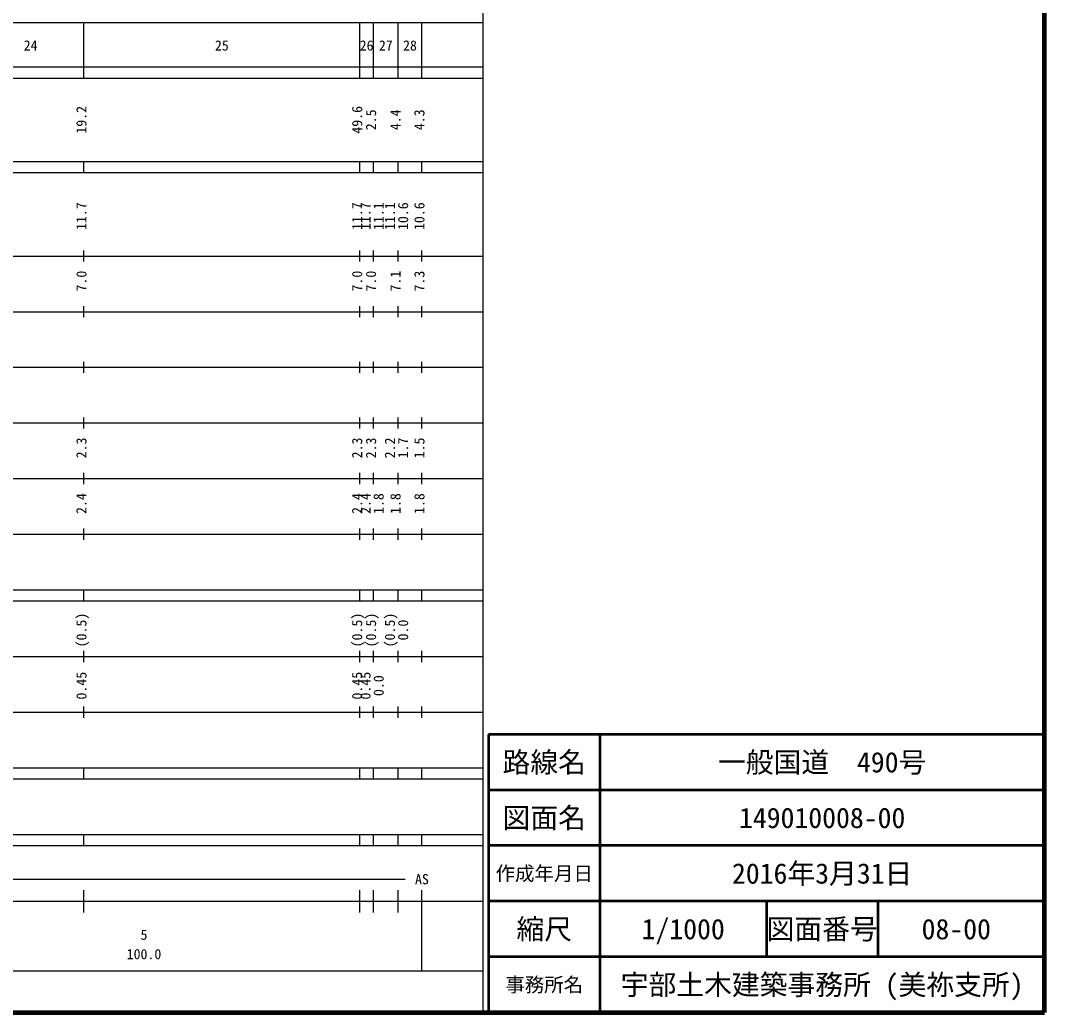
# Model space of a CAD drawing. Units: millimetres on the paper, enlarged 1000 times. Extents: x 40000 to 680000, y 20000 to 380000.
# Drawn here: x 495779 to 680000, y 20000 to 198357 of the extents above; entities that cross this region are included whole.
import ezdxf
from ezdxf.enums import TextEntityAlignment as Align

# ---------------------------------------------------------------- set-up
doc = ezdxf.new("R2010")
doc.units = ezdxf.units.MM
doc.header["$LTSCALE"] = 1000
for name, color, linetype, lineweight in [('M-TTL', 2, 'Continuous', 140), ('M-TTL-BAND', 7, 'Continuous', 25), ('M-TTL-FRAM', 2, 'Continuous', 50), ('M-TTL-LINE', 7, 'Continuous', 50)]:
    doc.layers.add(name, color=color, linetype=linetype, lineweight=lineweight)
doc.layers.add('M-TTL-TXT', color=7, linetype='Continuous')
doc.styles.add('ＭＳ ゴシック', font='')
doc.styles.get('ＭＳ ゴシック').set_extended_font_data('MS Gothic')

msp = doc.modelspace()

# ---------------------------------------------------------------- linework, layer by layer
at = {"layer": 'M-TTL'}
for p, q in [((680000, 20000), (680000, 380000)), ((40000, 20000), (680000, 20000))]:
    msp.add_line(p, q, dxfattribs=at)
at = {"layer": 'M-TTL-BAND'}
for p, q in [((579000, 20000), (579000, 370000)), ((68000, 198000), (579000, 198000)), ((507200, 188000), (507200, 198000)), ((556800, 188000), (556800, 198000)), ((559300, 188000), (559300, 198000)), ((563700, 188000), (563700, 198000)), ((568000, 188000), (568000, 198000)), ((40000, 190000), (579000, 190000)), ((40000, 188000), (579000, 188000)), ((40000, 173000), (579000, 173000)), ((507200, 171000), (507200, 173000)), ((556800, 171000), (556800, 173000)), ((559300, 171000), (559300, 173000)), ((563700, 171000), (563700, 173000)), ((568000, 171000), (568000, 173000)), ((40000, 171000), (579000, 171000)), ((507200, 155000), (507200, 157000)), ((556800, 155000), (556800, 157000)), ((559300, 155000), (559300, 157000)), ((563700, 155000), (563700, 157000)), ((568000, 155000), (568000, 157000)), ((40000, 156000), (579000, 156000)), ((46000, 146000), (579000, 146000)), ((507200, 145000), (507200, 147000)), ((556800, 145000), (556800, 147000)), ((559300, 145000), (559300, 147000)), ((563700, 145000), (563700, 147000)), ((568000, 145000), (568000, 147000)), ((507200, 135000), (507200, 137000)), ((556800, 135000), (556800, 137000)), ((559300, 135000), (559300, 137000)), ((563700, 135000), (563700, 137000)), ((568000, 135000), (568000, 137000)), ((52000, 136000), (579000, 136000)), ((46000, 126000), (579000, 126000)), ((507200, 125000), (507200, 127000)), ((556800, 125000), (556800, 127000)), ((559300, 125000), (559300, 127000)), ((563700, 125000), (563700, 127000)), ((568000, 125000), (568000, 127000)), ((507200, 115000), (507200, 117000)), ((556800, 115000), (556800, 117000)), ((559300, 115000), (559300, 117000)), ((563700, 115000), (563700, 117000)), ((568000, 115000), (568000, 117000)), ((52000, 116000), (579000, 116000)), ((507200, 105000), (507200, 107000)), ((556800, 105000), (556800, 107000)), ((559300, 105000), (559300, 107000)), ((563700, 105000), (563700, 107000)), ((568000, 105000), (568000, 107000)), ((46000, 106000), (579000, 106000)), ((40000, 96000), (579000, 96000)), ((507200, 94000), (507200, 96000)), ((556800, 94000), (556800, 96000)), ((559300, 94000), (559300, 96000)), ((563700, 94000), (563700, 96000)), ((568000, 94000), (568000, 96000)), ((40000, 94000), (579000, 94000)), ((507200, 83000), (507200, 85000)), ((556800, 83000), (556800, 85000)), ((559300, 83000), (559300, 85000)), ((563700, 83000), (563700, 85000)), ((568000, 83000), (568000, 85000)), ((49000, 84000), (579000, 84000)), ((40000, 74000), (579000, 74000)), ((507200, 73000), (507200, 75000)), ((556800, 73000), (556800, 75000)), ((559300, 73000), (559300, 75000)), ((563700, 73000), (563700, 75000)), ((568000, 73000), (568000, 75000)), ((40000, 64000), (579000, 64000)), ((507200, 62000), (507200, 64000)), ((556800, 62000), (556800, 64000)), ((559300, 62000), (559300, 64000)), ((563700, 62000), (563700, 64000)), ((568000, 62000), (568000, 64000)), ((40000, 62000), (579000, 62000)), ((40000, 52000), (579000, 52000)), ((507200, 50000), (507200, 52000)), ((556800, 50000), (556800, 52000)), ((559300, 50000), (559300, 52000)), ((563700, 50000), (563700, 52000)), ((568000, 50000), (568000, 52000)), ((40000, 50000), (579000, 50000)), ((71000, 44000), (565000, 44000)), ((507200, 38000), (507200, 42000)), ((556800, 38000), (556800, 42000)), ((559300, 38000), (559300, 42000)), ((563700, 38000), (563700, 42000)), ((568000, 27500), (568000, 42000)), ((40000, 40000), (579000, 40000)), ((68000, 27500), (579000, 27500))]:
    msp.add_line(p, q, dxfattribs=at)
at = {"layer": 'M-TTL-FRAM'}
for p, q in [((680000, 70000), (580000, 70000)), ((580000, 70000), (580000, 20000))]:
    msp.add_line(p, q, dxfattribs=at)
at = {"layer": 'M-TTL-LINE'}
for p, q in [((600000, 70000), (600000, 20000)), ((680000, 60000), (580000, 60000)), ((680000, 50000), (580000, 50000)), ((680000, 40000), (580000, 40000)), ((630000, 40000), (630000, 30000)), ((650000, 40000), (650000, 30000)), ((680000, 30000), (580000, 30000))]:
    msp.add_line(p, q, dxfattribs=at)

# ---------------------------------------------------------------- texts
at = {"layer": 'M-TTL-BAND', "style": 'ＭＳ ゴシック'}
for s, p in [('24', (497600, 192405)), ('25', (532000, 192405)), ('26', (558050, 192405)), ('27', (561500, 192405)), ('28', (565850, 192405)), ('AS', (568000, 42500)), ('5', (518000, 32523)), ('100.0', (518000, 29033))]:
    msp.add_text(s, height=1833, dxfattribs=at).set_placement(p, align=Align.BOTTOM_CENTER)
for s, p in [('19.2', (508200, 180500)), ('49.6', (557800, 180500)), ('2.5', (560300, 180500)), ('4.4', (564700, 180500)), ('4.3', (569000, 180500)), ('11.7', (508200, 163174)), ('11.7', (557800, 163174)), ('11.7', (559300, 163174)), ('11.1', (561670, 163174)), ('11.1', (563700, 163174)), ('10.6', (566070, 163174)), ('10.6', (569000, 163174)), ('7.0', (508200, 151500)), ('7.0', (557800, 151500)), ('7.0', (560300, 151500)), ('7.1', (564700, 151500)), ('7.3', (569000, 151500)), ('2.3', (508200, 121500)), ('2.3', (557800, 121500)), ('2.3', (560300, 121500)), ('2.2', (563700, 121500)), ('1.7', (566070, 121500)), ('1.5', (569000, 121500)), ('2.4', (508200, 111500)), ('2.4', (557800, 111500)), ('2.4', (559300, 111500)), ('1.8', (561670, 111500)), ('1.8', (564700, 111500)), ('1.8', (569000, 111500)), ('(0.5)', (508200, 88764)), ('(0.5)', (557800, 88764)), ('(0.5)', (560300, 88764)), ('(0.5)', (563700, 88764)), ('0.0', (566070, 88764)), ('0.45', (508200, 78764)), ('0.45', (557800, 78764)), ('0.45', (559300, 78764)), ('0.0', (561670, 78764))]:
    msp.add_text(s, height=1833, rotation=90, dxfattribs=at).set_placement(p, align=Align.BOTTOM_CENTER)
at = {"layer": 'M-TTL-TXT', "style": 'ＭＳ ゴシック'}
for s, height, p in [('路線名', 3666, (590000, 65000)), ('路線名', 3666, (590000, 65000)), ('一般国道\u3000490号', 3666, (640000, 65000)), ('図面名', 3666, (590000, 55000)), ('図面名', 3666, (590000, 55000)), ('149010008-00', 3666, (640000, 55000)), ('作成年月日', 2566, (590000, 45000)), ('作成年月日', 2566, (590000, 45000)), ('2016年3月31日', 3666, (640000, 45000)), ('縮尺', 3666, (590000, 35000)), ('縮尺', 3666, (590000, 35000)), ('1/1000', 3666, (615000, 35000)), ('図面番号', 3666, (640000, 35000)), ('図面番号', 3666, (640000, 35000)), ('08-00', 3666, (664125, 35000)), ('事務所名', 2566, (590000, 25000)), ('事務所名', 2566, (590000, 25000)), ('宇部土木建築事務所 (美祢支所)', 3666, (640000, 25000))]:
    msp.add_text(s, height=height, dxfattribs=at).set_placement(p, align=Align.MIDDLE_CENTER)

doc.saveas('drawing.dxf')
